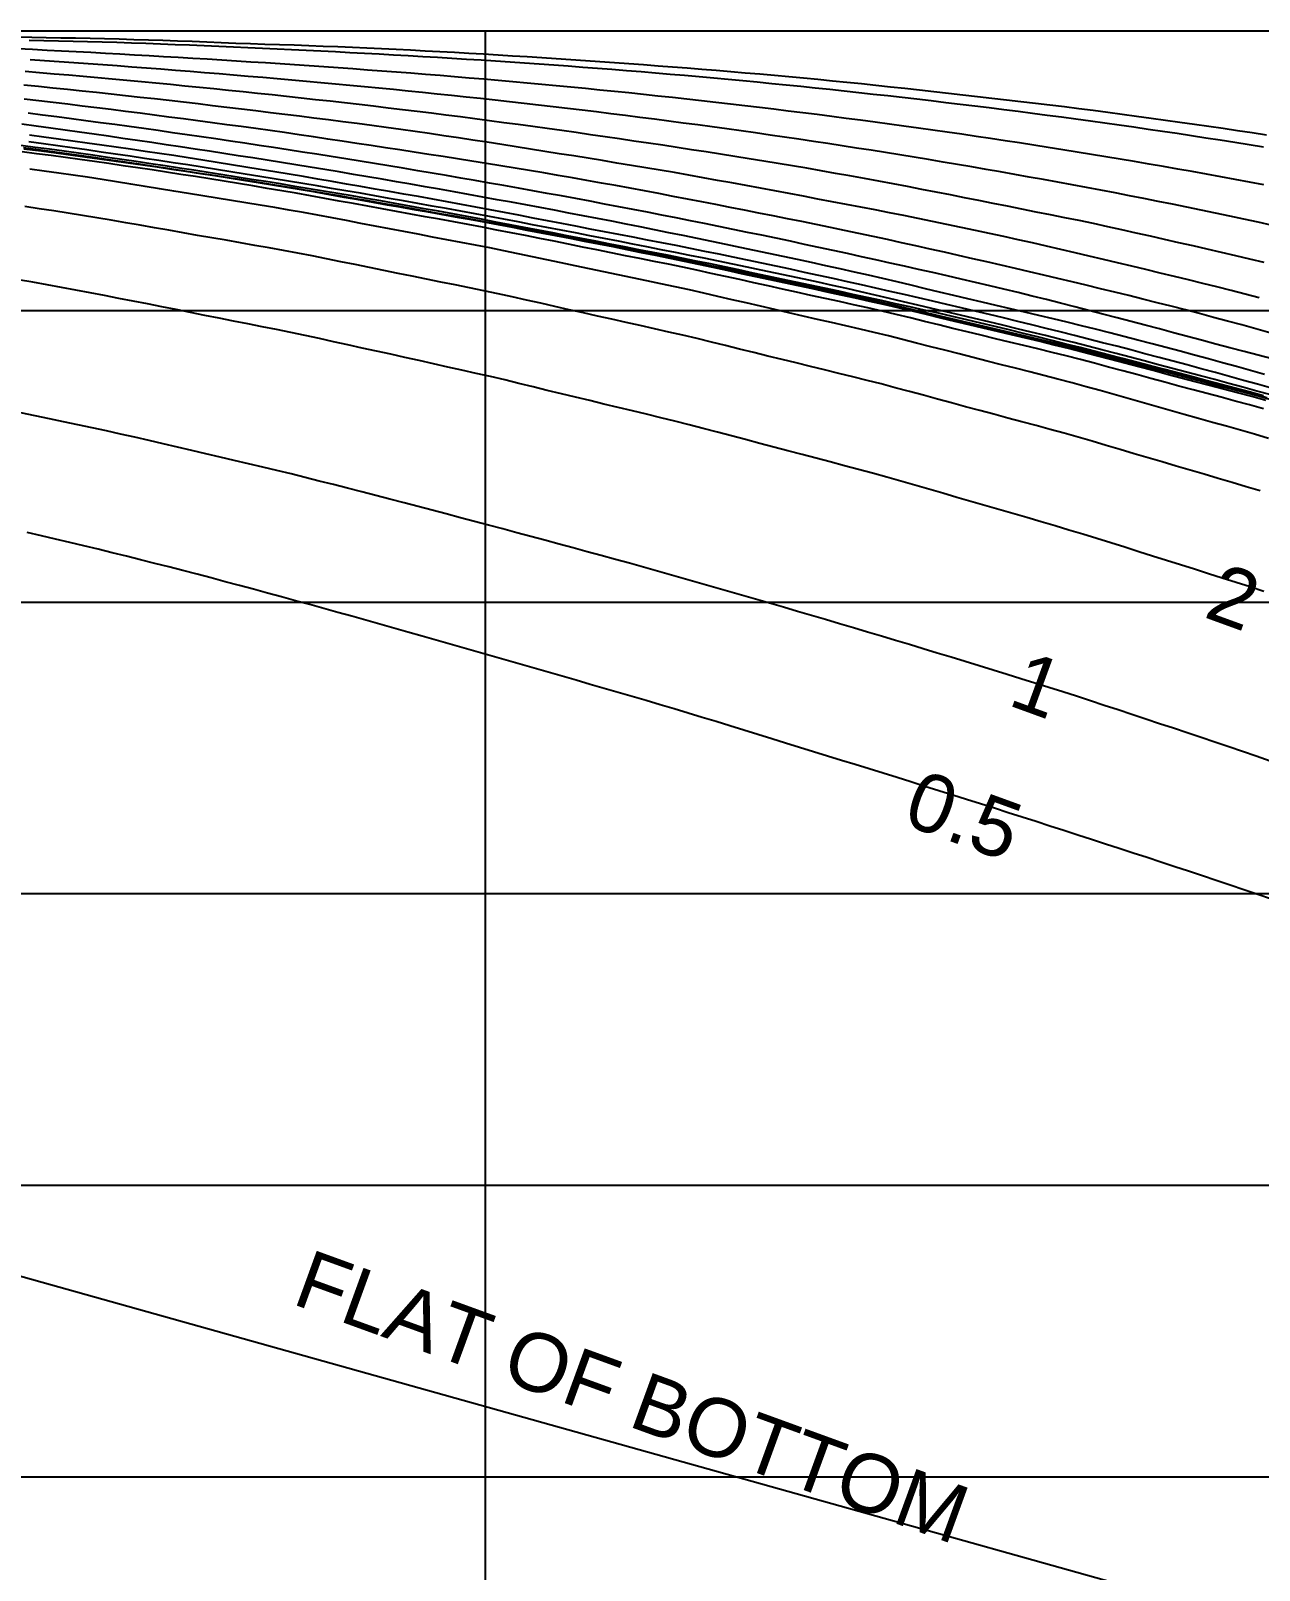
# Model space of a CAD drawing. Header units: millimetres. Extents: x 219888 to 472088, y 91183 to 209983.
# Drawn here: x 425112 to 433537, y 130778 to 141339 of the extents above; entities that cross this region are included whole.
import ezdxf

# ---------------------------------------------------------------- set-up
doc = ezdxf.new("R2010")
doc.units = ezdxf.units.MM
doc.layers.add('Waterlines', color=7, linetype='Continuous')
doc.layers.add('网格线和标注', color=7, linetype='Continuous')
doc.styles.get("Standard").update_dxf_attribs({"font": 'arial.ttf', "height": 600})

msp = doc.modelspace()

# ---------------------------------------------------------------- linework, layer by layer
at = {"layer": 'Waterlines', "color": 135}
for points in [[(433587.424, 140624.406), (433488.494, 140639.096), (433389.504, 140653.606), (433290.524, 140667.956), (433191.524, 140682.166), (433092.494, 140696.256), (432993.444, 140710.226), (432894.384, 140724.096), (432795.314, 140737.866), (432696.364, 140751.506), (432597.224, 140765.076), (432498.134, 140778.516), (432399.184, 140791.786), (432300.164, 140804.836), (432201.154, 140816.756), (432101.524, 140828.246), (432001.974, 140839.896), (431902.444, 140851.546), (431803.174, 140863.136), (431703.734, 140874.706), (431604.354, 140886.196), (431504.974, 140897.636), (431405.604, 140908.976), (431306.174, 140920.236), (431206.824, 140931.376), (431107.384, 140942.406), (431007.974, 140953.276), (430908.544, 140963.976), (430809.044, 140974.466), (430709.604, 140984.716), (430610.144, 140994.746), (430510.554, 141004.536), (430410.994, 141014.076), (430311.414, 141023.366), (430211.844, 141032.406), (430112.224, 141041.196), (430012.664, 141049.756), (429912.974, 141058.096), (429813.284, 141066.256), (429713.434, 141074.256), (429613.704, 141082.106), (429514.004, 141089.836), (429414.284, 141097.436), (429314.694, 141104.896), (429214.934, 141112.246), (429115.164, 141119.456), (429015.374, 141126.546), (428915.584, 141133.486), (428815.774, 141140.296), (428715.954, 141146.966), (428616.094, 141153.496), (428516.294, 141159.876), (428416.484, 141166.106), (428316.634, 141172.196), (428216.774, 141178.126), (428116.954, 141183.916), (428017.034, 141189.546), (427917.184, 141195.036), (427817.334, 141200.356), (427717.434, 141205.516), (427617.574, 141210.506), (427517.714, 141215.306), (427417.654, 141219.936), (427317.724, 141224.356), (427217.844, 141228.546), (427117.964, 141232.496), (427018.104, 141236.216), (426917.994, 141239.756), (426818.174, 141243.136), (426718.134, 141246.426), (426618.354, 141249.696), (426518.474, 141253.056), (426418.404, 141256.696), (426318.584, 141260.796), (426218.654, 141265.046), (426118.574, 141268.996), (426018.624, 141272.466), (425918.464, 141275.526), (425818.414, 141278.256), (425718.394, 141280.776), (425618.404, 141283.156), (425518.354, 141285.436), (425418.374, 141287.626), (425318.384, 141289.756), (425218.344, 141291.816), (425118.354, 141293.836), (425018.364, 141295.806)], [(433569.074, 140281.966), (433470.744, 140300.566), (433372.404, 140318.956), (433274.044, 140337.126), (433175.634, 140355.096), (433077.174, 140372.866), (432978.694, 140390.426), (432880.154, 140407.786), (432781.614, 140424.936), (432683.044, 140441.876), (432584.404, 140458.616), (432485.724, 140475.156), (432387.064, 140491.476), (432288.264, 140507.606), (432189.524, 140523.516), (432090.754, 140539.206), (431991.894, 140554.706), (431893.044, 140569.996), (431794.164, 140585.086), (431695.264, 140599.966), (431596.274, 140614.666), (431497.274, 140629.166), (431398.284, 140643.476), (431299.264, 140657.596), (431200.194, 140671.536), (431101.104, 140685.286), (431002.004, 140698.856), (430902.844, 140712.266), (430803.704, 140725.486), (430704.494, 140738.536), (430605.324, 140751.406), (430506.094, 140764.096), (430406.824, 140776.616), (430307.564, 140788.956), (430208.234, 140801.126), (430108.944, 140813.096), (430009.564, 140824.906), (429910.224, 140836.526), (429810.864, 140847.956), (429711.454, 140859.216), (429612.044, 140870.286), (429512.564, 140881.186), (429413.114, 140891.896), (429313.644, 140902.426), (429214.154, 140912.766), (429114.584, 140922.946), (429015.084, 140932.946), (428915.494, 140942.776), (428815.974, 140952.416), (428716.334, 140961.906), (428616.744, 140971.216), (428517.134, 140980.356), (428417.504, 140989.326), (428317.864, 140998.136), (428218.184, 141006.776), (428118.484, 141015.256), (428018.804, 141023.576), (427919.104, 141031.736), (427819.364, 141039.746), (427719.664, 141047.596), (427619.894, 141055.306), (427520.164, 141062.866), (427420.374, 141070.286), (427320.564, 141077.576), (427220.804, 141084.716), (427121.024, 141091.736), (427021.224, 141098.636), (426921.424, 141105.406), (426821.584, 141112.066), (426721.734, 141118.606), (426622.034, 141125.036), (426522.194, 141131.366), (426422.344, 141137.596), (426322.454, 141143.726), (426222.654, 141149.756), (426122.764, 141155.696), (426022.894, 141161.546), (425923.014, 141167.316), (425823.194, 141172.986), (425723.174, 141178.576), (425623.284, 141184.076), (425523.404, 141189.486), (425423.504, 141194.806), (425323.614, 141200.046), (425223.734, 141205.196), (425123.834, 141210.226), (425023.924, 141215.156)], [(433567.104, 140541.316), (433468.334, 140557.246), (433369.534, 140572.966), (433270.734, 140588.486), (433171.854, 140603.806), (433072.964, 140618.916), (432974.014, 140633.836), (432875.054, 140648.546), (432776.104, 140663.056), (432677.084, 140677.386), (432578.014, 140691.506), (432478.954, 140705.436), (432379.844, 140719.176), (432280.744, 140732.716), (432181.624, 140746.066), (432082.394, 140759.226), (431983.214, 140772.196), (431884.014, 140784.976), (431784.774, 140797.586), (431685.494, 140810.016), (431586.194, 140822.266), (431486.884, 140834.336), (431387.564, 140846.236), (431288.204, 140857.966), (431188.834, 140869.536), (431089.424, 140880.936), (430990.034, 140892.166), (430890.604, 140903.246), (430791.174, 140914.156), (430691.674, 140924.916), (430592.214, 140935.496), (430492.764, 140945.906), (430393.194, 140956.156), (430293.694, 140966.226), (430194.114, 140976.126), (430094.534, 140985.846), (429995.004, 140995.386), (429895.364, 141004.746), (429795.744, 141013.926), (429696.104, 141022.926), (429596.444, 141031.736), (429496.744, 141040.366), (429397.074, 141048.816), (429297.384, 141057.086), (429197.654, 141065.196), (429097.954, 141073.126), (428998.224, 141080.886), (428898.464, 141088.486), (428798.684, 141095.926), (428698.934, 141103.196), (428599.164, 141110.316), (428499.334, 141117.266), (428399.514, 141124.076), (428299.704, 141130.716), (428199.914, 141137.206), (428100.064, 141143.536), (428000.204, 141149.716), (427900.354, 141155.736), (427800.454, 141161.616), (427700.604, 141167.336), (427600.684, 141172.926), (427500.754, 141178.386), (427400.814, 141183.716), (427300.884, 141188.926), (427200.984, 141194.026), (427101.064, 141199.026), (427001.204, 141203.926), (426901.244, 141208.746), (426801.294, 141213.476), (426701.354, 141218.126), (426601.394, 141222.686), (426501.434, 141227.156), (426401.514, 141231.536), (426301.534, 141235.816), (426201.624, 141239.986), (426101.714, 141244.046), (426001.644, 141247.986), (425901.744, 141251.766), (425801.874, 141255.376), (425701.774, 141258.766), (425602.004, 141261.886), (425501.974, 141264.656), (425401.924, 141267.036), (425302.054, 141269.086), (425202.024, 141270.896), (425101.904, 141272.646)], [(433628.304, 140003.406), (433530.664, 140025.256), (433432.974, 140046.756), (433335.154, 140067.936), (433237.284, 140088.786), (433139.334, 140109.316), (433041.344, 140129.546), (432943.304, 140149.486), (432845.164, 140169.156), (432746.984, 140188.566), (432648.764, 140207.726), (432550.504, 140226.646), (432452.204, 140245.356), (432353.874, 140263.866), (432255.484, 140282.186), (432157.084, 140300.326), (432058.654, 140318.296), (431960.134, 140336.096), (431861.674, 140353.696), (431763.134, 140371.126), (431664.564, 140388.386), (431565.954, 140405.456), (431467.344, 140422.326), (431368.694, 140439.016), (431269.954, 140455.526), (431171.274, 140471.826), (431072.504, 140487.936), (430973.704, 140503.856), (430874.884, 140519.566), (430776.054, 140535.076), (430677.134, 140550.396), (430578.244, 140565.516), (430479.324, 140580.436), (430380.304, 140595.176), (430281.304, 140609.716), (430182.294, 140624.066), (430083.244, 140638.226), (429984.144, 140652.216), (429885.054, 140666.006), (429785.914, 140679.626), (429686.744, 140693.066), (429587.584, 140706.326), (429488.394, 140719.416), (429389.184, 140732.326), (429289.894, 140745.076), (429190.604, 140757.656), (429091.354, 140770.046), (428992.004, 140782.276), (428892.664, 140794.336), (428793.314, 140806.216), (428693.954, 140817.936), (428594.554, 140829.476), (428495.124, 140840.856), (428395.704, 140852.056), (428296.274, 140863.086), (428196.754, 140873.966), (428097.304, 140884.656), (427997.784, 140895.196), (427898.254, 140905.566), (427798.714, 140915.776), (427699.164, 140925.826), (427599.574, 140935.736), (427500.014, 140945.476), (427400.384, 140955.076), (427300.794, 140964.536), (427201.164, 140973.836), (427101.494, 140983.006), (427001.844, 140992.036), (426902.184, 141000.936), (426802.504, 141009.696), (426702.804, 141018.336), (426603.124, 141026.846), (426503.384, 141035.236), (426403.694, 141043.496), (426303.954, 141051.636), (426204.184, 141059.666), (426104.454, 141067.576), (426004.694, 141075.376), (425904.934, 141083.056), (425805.154, 141090.626), (425705.394, 141098.076), (425605.614, 141105.416), (425505.874, 141112.646), (425406.064, 141119.766), (425306.224, 141126.766), (425206.444, 141133.626), (425106.574, 141140.346)], [(433571.524, 139750.396), (433474.084, 139773.326), (433376.614, 139796.076), (433279.104, 139818.656), (433181.574, 139841.096), (433084.014, 139863.396), (432986.414, 139885.576), (432888.804, 139907.646), (432791.174, 139929.596), (432693.474, 139951.446), (432595.914, 139973.136), (432498.224, 139994.716), (432400.444, 140016.146), (432302.894, 140037.236), (432205.024, 140057.106), (432106.474, 140076.466), (432008.354, 140096.026), (431909.924, 140115.676), (431811.734, 140135.256), (431713.554, 140154.766), (431615.334, 140174.216), (431517.134, 140193.586), (431418.924, 140212.856), (431320.684, 140232.016), (431222.394, 140251.056), (431124.094, 140269.946), (431025.814, 140288.656), (430927.444, 140307.176), (430829.064, 140325.436), (430730.614, 140343.446), (430632.154, 140361.176), (430533.514, 140378.646), (430434.974, 140395.806), (430336.344, 140412.686), (430237.634, 140429.286), (430138.954, 140445.586), (430040.154, 140461.626), (429941.354, 140477.416), (429842.504, 140492.976), (429743.584, 140508.336), (429644.604, 140523.536), (429545.654, 140538.596), (429446.714, 140553.526), (429347.694, 140568.346), (429248.694, 140583.036), (429149.654, 140597.606), (429050.604, 140612.046), (428951.564, 140626.346), (428852.454, 140640.506), (428753.354, 140654.516), (428654.214, 140668.386), (428555.064, 140682.096), (428455.884, 140695.636), (428356.704, 140709.006), (428257.514, 140722.196), (428158.274, 140735.196), (428059.004, 140748.016), (427959.714, 140760.646), (427860.394, 140773.096), (427761.074, 140785.356), (427661.724, 140797.446), (427562.354, 140809.366), (427462.944, 140821.126), (427363.524, 140832.716), (427264.114, 140844.146), (427164.654, 140855.416), (427065.214, 140866.536), (426965.704, 140877.526), (426866.234, 140888.356), (426766.704, 140899.066), (426667.204, 140909.626), (426567.664, 140920.046), (426468.104, 140930.336), (426368.524, 140940.486), (426268.934, 140950.496), (426169.354, 140960.366), (426069.754, 140970.096), (425970.084, 140979.686), (425870.444, 140989.126), (425770.804, 140998.416), (425671.154, 141007.566), (425571.484, 141016.566), (425471.754, 141025.426), (425372.094, 141034.126), (425272.364, 141042.686), (425172.634, 141051.086), (425072.884, 141059.326)], [(433537.994, 139508.296), (433441.034, 139532.896), (433343.954, 139557.326), (433246.864, 139581.586), (433149.764, 139605.686), (433052.564, 139629.636), (432955.344, 139653.446), (432858.164, 139677.086), (432760.854, 139700.616), (432663.614, 139723.986), (432566.264, 139747.246), (432468.914, 139770.356), (432371.544, 139793.336), (432274.154, 139816.166), (432176.734, 139838.856), (432079.264, 139861.366), (431981.714, 139883.666), (431884.124, 139905.706), (431786.404, 139927.466), (431688.674, 139948.926), (431590.774, 139970.086), (431492.834, 139990.916), (431394.864, 140011.446), (431296.854, 140031.666), (431198.834, 140051.596), (431100.674, 140071.286), (431002.484, 140090.726), (430904.294, 140109.946), (430806.014, 140128.976), (430707.744, 140147.826), (430609.414, 140166.566), (430511.104, 140185.176), (430412.764, 140203.686), (430314.354, 140222.126), (430216.064, 140240.466), (430117.614, 140258.756), (430019.294, 140276.946), (429920.894, 140295.116), (429822.534, 140313.206), (429724.284, 140331.246), (429626.094, 140349.256), (429527.434, 140366.716), (429428.584, 140383.226), (429329.674, 140399.636), (429230.964, 140415.926), (429132.214, 140432.146), (429033.334, 140448.316), (428934.594, 140464.396), (428835.814, 140480.406), (428736.994, 140496.336), (428638.194, 140512.186), (428539.364, 140527.926), (428440.504, 140543.566), (428341.684, 140559.066), (428242.794, 140574.416), (428143.824, 140589.596), (428044.844, 140604.556), (427945.964, 140619.276), (427846.984, 140633.776), (427747.954, 140648.026), (427648.904, 140662.006), (427549.814, 140675.726), (427450.724, 140689.176), (427351.354, 140702.396), (427252.174, 140715.346), (427152.984, 140728.076), (427053.724, 140740.626), (426954.384, 140753.026), (426855.114, 140765.316), (426755.744, 140777.526), (426656.394, 140789.656), (426556.984, 140801.686), (426457.634, 140813.616), (426358.244, 140825.446), (426258.844, 140837.176), (426159.494, 140848.766), (426060.064, 140860.256), (425960.684, 140871.606), (425861.234, 140882.826), (425761.724, 140893.906), (425662.284, 140904.816), (425562.784, 140915.566), (425463.264, 140926.146), (425363.784, 140936.526), (425264.234, 140946.736), (425164.634, 140956.756), (425065.074, 140966.596)], [(433610.334, 139268.086), (433513.894, 139294.806), (433417.504, 139321.236), (433321.024, 139347.386), (433224.374, 139373.276), (433127.744, 139398.836), (433030.984, 139424.096), (432934.124, 139449.056), (432837.244, 139473.706), (432740.304, 139498.056), (432643.264, 139522.136), (432546.164, 139545.976), (432448.864, 139569.626), (432351.684, 139593.056), (432254.424, 139616.356), (432157.104, 139639.546), (432059.814, 139662.606), (431962.474, 139685.546), (431865.094, 139708.356), (431767.804, 139731.006), (431670.344, 139753.526), (431572.884, 139775.896), (431475.334, 139798.126), (431377.804, 139820.166), (431280.174, 139842.046), (431182.524, 139863.736), (431084.894, 139885.216), (430987.224, 139906.496), (430889.434, 139927.576), (430791.594, 139948.436), (430693.754, 139969.086), (430595.884, 139989.526), (430497.964, 140009.776), (430400.024, 140029.856), (430302.024, 140049.746), (430203.944, 140069.486), (430105.904, 140089.046), (430007.824, 140108.466), (429909.704, 140127.736), (429811.584, 140146.856), (429713.384, 140165.866), (429615.094, 140184.756), (429516.884, 140203.516), (429418.624, 140222.146), (429320.324, 140240.616), (429222.014, 140258.906), (429123.664, 140276.986), (429025.314, 140294.846), (428926.824, 140312.496), (428828.334, 140329.886), (428729.914, 140347.016), (428631.294, 140363.926), (428532.644, 140380.596), (428434.004, 140397.026), (428335.274, 140413.226), (428236.554, 140429.196), (428137.814, 140444.966), (428039.044, 140460.566), (427940.224, 140476.016), (427841.384, 140491.356), (427742.564, 140506.566), (427643.674, 140521.706), (427544.904, 140536.746), (427446.084, 140551.706), (427347.144, 140566.636), (427248.284, 140581.516), (427149.424, 140596.356), (427050.734, 140611.206), (426952.314, 140626.266), (426852.944, 140640.976), (426753.824, 140654.776), (426654.594, 140668.376), (426555.494, 140681.836), (426456.324, 140695.206), (426357.204, 140708.486), (426258.124, 140721.656), (426158.964, 140734.766), (426059.774, 140747.776), (425960.624, 140760.686), (425861.434, 140773.486), (425762.204, 140786.176), (425663.034, 140798.706), (425563.824, 140811.066), (425464.544, 140823.246), (425365.274, 140835.196), (425266.064, 140846.906), (425166.624, 140858.406), (425067.284, 140869.626)], [(433574.744, 138982.116), (433478.434, 139009.086), (433382.064, 139035.856), (433285.654, 139062.406), (433189.144, 139088.756), (433092.584, 139114.886), (432995.994, 139140.796), (432899.344, 139166.476), (432802.634, 139191.926), (432705.864, 139217.126), (432609.054, 139242.076), (432512.014, 139266.796), (432415.014, 139291.226), (432318.004, 139315.346), (432220.864, 139339.166), (432123.724, 139362.686), (432026.534, 139385.936), (431929.084, 139409.016), (431831.764, 139431.896), (431734.294, 139454.696), (431636.984, 139477.406), (431539.564, 139500.206), (431442.484, 139523.146), (431345.244, 139546.486), (431247.934, 139570.116), (431150.754, 139593.696), (431053.294, 139617.006), (430955.894, 139639.846), (430858.374, 139662.226), (430760.814, 139684.246), (430663.214, 139705.976), (430565.374, 139727.526), (430467.674, 139748.846), (430369.894, 139770.016), (430272.094, 139791.026), (430174.264, 139811.906), (430076.454, 139832.626), (429978.554, 139853.236), (429880.644, 139873.706), (429782.684, 139894.046), (429684.714, 139914.246), (429586.784, 139934.296), (429488.744, 139954.196), (429390.744, 139973.936), (429292.624, 139993.526), (429194.564, 140012.946), (429096.294, 140032.226), (428998.134, 140051.316), (428899.924, 140070.256), (428801.694, 140089.026), (428703.414, 140107.656), (428605.094, 140126.126), (428506.784, 140144.446), (428408.414, 140162.636), (428310.034, 140180.686), (428211.614, 140198.616), (428113.184, 140216.436), (428014.754, 140234.136), (427916.284, 140251.706), (427817.804, 140269.156), (427719.294, 140286.466), (427620.724, 140303.656), (427522.164, 140320.696), (427423.614, 140337.586), (427324.994, 140354.336), (427226.484, 140370.906), (427127.664, 140387.376), (427028.984, 140403.646), (426930.404, 140419.736), (426831.614, 140435.676), (426732.894, 140451.436), (426634.084, 140467.046), (426535.254, 140482.506), (426436.294, 140497.826), (426337.414, 140512.996), (426238.534, 140528.036), (426139.624, 140542.946), (426040.704, 140557.736), (425941.734, 140572.416), (425842.844, 140586.976), (425743.844, 140601.456), (425644.904, 140615.826), (425545.974, 140630.106), (425446.954, 140644.286), (425347.954, 140658.326), (425248.884, 140672.186), (425149.834, 140685.806), (425050.634, 140699.186)], [(433626.644, 139088.936), (433530.314, 139114.756), (433433.374, 139139.896), (433336.404, 139164.896), (433239.524, 139190.426), (433142.714, 139216.256), (433046.034, 139242.156), (432949.384, 139268.056), (432852.744, 139293.906), (432755.974, 139319.696), (432659.204, 139345.366), (432562.484, 139370.856), (432465.674, 139396.176), (432368.814, 139421.296), (432271.894, 139446.156), (432174.894, 139470.746), (432077.834, 139495.046), (431980.664, 139519.076), (431883.444, 139542.826), (431786.174, 139566.326), (431688.884, 139589.556), (431591.454, 139612.566), (431494.014, 139635.336), (431396.544, 139657.896), (431299.024, 139680.236), (431201.414, 139702.406), (431103.804, 139724.386), (431006.124, 139746.206), (430908.444, 139767.866), (430810.724, 139789.396), (430712.974, 139810.786), (430615.184, 139832.036), (430517.404, 139853.126), (430419.524, 139874.096), (430321.684, 139894.906), (430223.854, 139915.546), (430125.924, 139936.046), (430027.914, 139956.406), (429929.954, 139976.596), (429831.874, 139996.636), (429733.804, 140016.516), (429635.724, 140036.216), (429537.624, 140055.746), (429439.414, 140075.116), (429341.224, 140094.316), (429242.964, 140113.346), (429144.724, 140132.196), (429046.394, 140150.896), (428947.904, 140169.456), (428849.714, 140187.786), (428751.304, 140205.986), (428652.884, 140224.026), (428554.424, 140241.906), (428455.944, 140259.626), (428357.444, 140277.186), (428258.874, 140294.596), (428160.334, 140311.846), (428061.704, 140328.956), (427963.084, 140345.906), (427864.464, 140362.696), (427765.774, 140379.346), (427666.974, 140395.876), (427568.404, 140412.206), (427469.524, 140428.436), (427370.754, 140444.506), (427271.934, 140460.426), (427173.164, 140476.206), (427074.304, 140491.846), (426975.474, 140507.346), (426876.594, 140522.696), (426777.654, 140537.906), (426678.764, 140552.976), (426579.824, 140567.896), (426480.864, 140582.686), (426381.864, 140597.316), (426282.844, 140611.806), (426183.834, 140626.146), (426084.784, 140640.336), (425985.694, 140654.376), (425886.604, 140668.256), (425787.534, 140681.976), (425688.394, 140695.546), (425589.274, 140708.936), (425490.094, 140722.166), (425390.914, 140735.216), (425291.664, 140748.096), (425192.424, 140760.786), (425093.184, 140773.286)], [(433622.054, 138886.336), (433525.954, 138913.956), (433429.594, 138941.166), (433333.264, 138967.996), (433236.914, 138994.526), (433140.344, 139020.866), (433043.754, 139046.966), (432947.214, 139072.836), (432850.554, 139098.556), (432753.844, 139124.076), (432657.134, 139149.426), (432560.344, 139174.606), (432463.464, 139199.626), (432366.614, 139224.446), (432269.674, 139249.096), (432172.744, 139273.536), (432075.694, 139297.786), (431978.664, 139321.826), (431881.544, 139345.666), (431784.344, 139369.306), (431687.164, 139392.736), (431589.884, 139415.976), (431492.614, 139439.006), (431395.224, 139461.866), (431297.834, 139484.536), (431200.404, 139507.026), (431102.914, 139529.366), (431005.414, 139551.546), (430907.864, 139573.576), (430810.264, 139595.486), (430712.684, 139617.246), (430615.034, 139638.866), (430517.344, 139660.336), (430419.714, 139681.636), (430321.914, 139702.796), (430224.134, 139723.776), (430126.304, 139744.586), (430028.424, 139765.216), (429930.534, 139785.646), (429832.634, 139805.886), (429734.634, 139825.926), (429636.624, 139845.746), (429538.554, 139865.356), (429440.444, 139884.746), (429342.354, 139903.946), (429244.194, 139922.996), (429145.934, 139941.926), (429047.754, 139960.736), (428949.624, 139979.446), (428851.314, 139998.146), (428753.274, 140016.786), (428654.884, 140035.566), (428557.044, 140054.466), (428458.754, 140073.796), (428360.654, 140093.046), (428262.494, 140111.836), (428163.854, 140130.226), (428065.624, 140148.246), (427967.024, 140166.126), (427868.574, 140183.826), (427770.184, 140201.396), (427671.614, 140218.886), (427573.174, 140236.256), (427474.664, 140253.556), (427376.144, 140270.766), (427277.564, 140287.896), (427179.054, 140304.926), (427080.534, 140321.856), (426981.924, 140338.696), (426883.344, 140355.426), (426784.784, 140372.006), (426686.154, 140388.446), (426587.444, 140404.716), (426488.734, 140420.786), (426389.944, 140436.646), (426291.224, 140452.256), (426192.404, 140467.626), (426093.514, 140482.746), (425994.654, 140497.616), (425895.794, 140512.236), (425796.744, 140526.646), (425697.714, 140540.836), (425598.724, 140554.816), (425499.664, 140568.626), (425400.564, 140582.286), (425301.494, 140595.796), (425202.404, 140609.176), (425103.284, 140622.456)], [(433566.084, 138834.686), (433469.344, 138861.186), (433372.874, 138887.256), (433276.244, 138913.136), (433179.464, 138938.876), (433082.784, 138964.456), (432986.094, 138989.906), (432889.364, 139015.266), (432792.614, 139040.516), (432695.794, 139065.686), (432598.974, 139090.766), (432502.164, 139115.746), (432405.234, 139140.636), (432308.404, 139165.406), (432211.574, 139190.036), (432114.524, 139214.556), (432017.584, 139238.856), (431920.584, 139262.936), (431823.494, 139286.766), (431726.344, 139310.306), (431628.944, 139333.586), (431531.744, 139356.506), (431434.244, 139379.166), (431336.744, 139401.546), (431239.144, 139423.666), (431141.594, 139445.526), (431043.914, 139467.206), (430946.264, 139488.686), (430848.564, 139510.026), (430750.854, 139531.236), (430653.074, 139552.356), (430555.294, 139573.376), (430457.534, 139594.326), (430359.704, 139615.216), (430261.864, 139636.056), (430164.074, 139656.826), (430066.184, 139677.556), (429968.394, 139698.216), (429870.604, 139718.826), (429772.864, 139739.366), (429675.214, 139759.816), (429577.784, 139780.036), (429479.034, 139799.226), (429380.734, 139818.456), (429282.494, 139837.656), (429184.304, 139856.816), (429086.104, 139875.956), (428987.914, 139895.056), (428889.754, 139914.116), (428791.574, 139933.126), (428693.384, 139952.096), (428595.244, 139971.006), (428496.974, 139989.876), (428398.814, 140008.646), (428300.534, 140027.346), (428202.254, 140045.946), (428103.984, 140064.416), (428005.624, 140082.756), (427907.324, 140100.926), (427809.014, 140118.926), (427710.614, 140136.756), (427612.194, 140154.396), (427513.744, 140171.816), (427415.324, 140189.026), (427316.634, 140206.046), (427218.054, 140222.846), (427119.444, 140239.446), (427020.774, 140255.866), (426922.254, 140272.096), (426823.524, 140288.226), (426724.724, 140304.236), (426625.954, 140320.106), (426527.154, 140335.846), (426428.504, 140351.416), (426329.664, 140366.886), (426230.814, 140382.206), (426131.984, 140397.376), (426033.104, 140412.386), (425934.194, 140427.246), (425835.304, 140441.946), (425736.304, 140456.486), (425637.354, 140470.836), (425538.404, 140485.006), (425439.404, 140498.976), (425340.294, 140512.766), (425241.254, 140526.356), (425142.104, 140539.746), (425042.994, 140552.946)], [(433566.374, 138746.136), (433469.964, 138772.706), (433373.464, 138798.886), (433276.824, 138824.846), (433180.334, 138850.616), (433083.644, 138876.386), (432987.014, 138902.156), (432890.454, 138927.996), (432793.724, 138954.066), (432697.324, 138980.216), (432600.934, 139006.416), (432504.294, 139032.616), (432407.844, 139058.536), (432311.074, 139084.076), (432214.354, 139108.866), (432117.104, 139132.986), (432020.094, 139156.506), (431922.644, 139179.876), (431825.404, 139203.206), (431728.144, 139226.686), (431631.004, 139250.286), (431533.704, 139274.026), (431436.504, 139297.786), (431339.424, 139321.526), (431242.294, 139345.266), (431145.194, 139368.926), (431048.034, 139392.496), (430950.834, 139415.806), (430853.784, 139438.376), (430755.884, 139459.896), (430658.124, 139481.066), (430560.194, 139502.516), (430462.564, 139524.026), (430364.844, 139545.606), (430267.084, 139567.236), (430169.554, 139588.826), (430071.814, 139610.456), (429974.194, 139632.036), (429876.624, 139653.576), (429778.914, 139675.096), (429681.304, 139696.476), (429583.704, 139717.616), (429486.044, 139737.846), (429387.734, 139757.066), (429289.504, 139776.656), (429191.374, 139796.366), (429093.244, 139816.126), (428995.154, 139835.886), (428897.124, 139855.606), (428799.054, 139875.306), (428700.984, 139894.946), (428602.914, 139914.516), (428504.834, 139933.996), (428406.704, 139953.356), (428308.654, 139972.536), (428210.444, 139991.506), (428112.234, 140010.146), (428013.924, 140028.436), (427915.594, 140046.346), (427817.374, 140063.956), (427718.774, 140081.546), (427620.324, 140099.256), (427521.864, 140117.276), (427423.624, 140135.376), (427325.144, 140153.516), (427226.894, 140171.506), (427128.354, 140189.356), (427030.004, 140206.926), (426931.334, 140224.296), (426832.754, 140241.356), (426734.184, 140258.136), (426635.534, 140274.676), (426536.934, 140290.976), (426438.154, 140307.086), (426339.414, 140322.976), (426240.654, 140338.666), (426141.824, 140354.146), (426042.964, 140369.426), (425944.194, 140384.476), (425845.274, 140399.326), (425746.364, 140413.936), (425647.364, 140428.316), (425548.394, 140442.416), (425449.304, 140456.256), (425350.214, 140469.776), (425251.094, 140483.016), (425151.954, 140495.996), (425052.824, 140508.726)], [(433582.624, 138803.616), (433486.214, 138829.916), (433389.584, 138855.666), (433292.874, 138881.016), (433196.074, 138906.146), (433099.284, 138931.246), (433002.434, 138956.536), (432905.744, 138982.086), (432809.304, 139007.796), (432712.614, 139033.636), (432615.964, 139059.416), (432519.284, 139085.016), (432422.514, 139110.316), (432325.634, 139135.216), (432228.664, 139159.576), (432131.544, 139183.396), (432034.374, 139206.766), (431937.084, 139229.826), (431839.544, 139252.746), (431742.254, 139275.536), (431644.964, 139298.436), (431547.834, 139321.596), (431450.404, 139345.136), (431353.204, 139368.716), (431256.124, 139392.156), (431158.704, 139415.376), (431061.384, 139438.186), (430963.724, 139460.636), (430866.194, 139482.656), (430768.654, 139504.336), (430670.874, 139525.836), (430573.144, 139547.136), (430475.454, 139568.276), (430377.694, 139589.316), (430279.934, 139610.276), (430182.094, 139631.176), (430084.334, 139652.016), (429986.494, 139672.836), (429888.824, 139693.646), (429791.174, 139714.586), (429693.564, 139735.736), (429595.714, 139756.626), (429497.674, 139776.996), (429399.654, 139797.046), (429301.504, 139816.906), (429203.424, 139836.566), (429105.354, 139856.066), (429007.124, 139875.456), (428908.964, 139894.686), (428810.844, 139913.776), (428712.594, 139932.756), (428614.374, 139951.586), (428516.134, 139970.296), (428417.854, 139988.866), (428319.594, 140007.296), (428221.244, 140025.606), (428122.924, 140043.756), (428024.594, 140061.786), (427926.184, 140079.726), (427827.764, 140097.556), (427729.324, 140115.306), (427630.884, 140132.986), (427532.424, 140150.586), (427434.004, 140168.106), (427335.444, 140185.596), (427236.944, 140203.006), (427138.464, 140220.376), (427040.264, 140237.656), (426942.144, 140254.916), (426843.474, 140271.636), (426744.314, 140287.246), (426645.504, 140302.676), (426546.614, 140318.026), (426447.704, 140333.306), (426348.874, 140348.506), (426250.024, 140363.626), (426151.134, 140378.696), (426052.334, 140393.666), (425953.364, 140408.576), (425854.514, 140423.386), (425755.564, 140438.116), (425656.624, 140452.716), (425557.654, 140467.196), (425458.654, 140481.516), (425359.704, 140495.656), (425260.674, 140509.576), (425161.604, 140523.276), (425062.544, 140536.696)], [(433589.914, 138820.946), (433493.284, 138847.636), (433396.804, 138873.946), (433300.314, 138899.966), (433203.574, 138925.806), (433106.884, 138951.426), (433010.214, 138976.816), (432913.414, 139002.046), (432816.584, 139027.086), (432719.724, 139051.936), (432622.794, 139076.606), (432525.824, 139101.066), (432428.794, 139125.326), (432331.754, 139149.356), (432234.594, 139173.146), (432137.444, 139196.656), (432040.244, 139219.936), (431942.864, 139243.026), (431845.564, 139265.906), (431748.284, 139288.606), (431650.794, 139311.216), (431553.554, 139333.696), (431456.144, 139356.226), (431358.854, 139378.856), (431261.474, 139401.836), (431164.274, 139425.076), (431066.924, 139448.216), (430969.404, 139470.906), (430871.734, 139493.086), (430774.244, 139514.826), (430676.384, 139536.376), (430578.654, 139557.666), (430480.964, 139578.786), (430383.094, 139599.796), (430285.364, 139620.636), (430187.444, 139641.376), (430089.564, 139661.996), (429991.714, 139682.476), (429893.794, 139702.846), (429795.894, 139723.086), (429697.944, 139743.206), (429599.954, 139763.186), (429501.914, 139783.016), (429403.864, 139802.696), (429305.734, 139822.236), (429207.684, 139841.596), (429109.524, 139860.826), (429011.404, 139879.906), (428913.244, 139898.836), (428815.024, 139917.646), (428716.804, 139936.316), (428618.434, 139954.896), (428520.164, 139973.356), (428421.874, 139991.706), (428323.514, 140009.986), (428225.184, 140028.186), (428126.874, 140046.306), (428028.494, 140064.366), (427930.094, 140082.316), (427831.694, 140100.166), (427733.254, 140117.876), (427634.944, 140135.426), (427536.414, 140152.856), (427437.874, 140170.116), (427339.304, 140187.206), (427240.744, 140204.116), (427142.114, 140220.846), (427043.484, 140237.386), (426944.914, 140253.726), (426846.174, 140269.896), (426747.414, 140285.876), (426648.694, 140301.686), (426549.904, 140317.346), (426451.124, 140332.836), (426352.294, 140348.186), (426253.454, 140363.386), (426154.584, 140378.436), (426055.764, 140393.316), (425956.754, 140408.066), (425857.844, 140422.606), (425758.994, 140436.926), (425659.924, 140451.036), (425561.094, 140464.816), (425462.034, 140478.226), (425362.774, 140491.136), (425263.634, 140503.456), (425164.314, 140515.366), (425064.984, 140527.166)], [(433610.304, 138810.286), (433513.914, 138836.666), (433417.414, 138861.986), (433320.444, 138886.416), (433223.334, 138911.256), (433126.594, 138936.716), (433029.854, 138962.436), (432933.194, 138988.166), (432836.554, 139013.816), (432739.744, 139039.366), (432643.044, 139064.696), (432546.184, 139089.816), (432449.294, 139114.686), (432352.384, 139139.246), (432255.324, 139163.496), (432158.224, 139187.416), (432061.034, 139211.036), (431963.864, 139234.396), (431866.584, 139257.546), (431769.264, 139280.516), (431671.824, 139303.336), (431574.484, 139325.996), (431477.104, 139348.546), (431379.714, 139371.006), (431282.314, 139393.456), (431184.944, 139415.946), (431087.884, 139438.746), (430990.614, 139461.936), (430892.784, 139484.356), (430795.164, 139506.086), (430697.304, 139527.576), (430599.694, 139548.836), (430501.794, 139570.006), (430404.004, 139591.026), (430306.254, 139611.936), (430208.364, 139632.766), (430110.544, 139653.486), (430012.674, 139674.116), (429914.804, 139694.636), (429816.964, 139715.046), (429718.924, 139735.386), (429621.044, 139755.566), (429523.094, 139775.626), (429425.074, 139795.546), (429327.094, 139815.306), (429228.954, 139834.946), (429130.904, 139854.396), (429032.834, 139873.696), (428934.684, 139892.846), (428836.434, 139911.836), (428738.274, 139930.636), (428640.054, 139949.266), (428541.664, 139967.746), (428443.414, 139986.006), (428345.144, 140004.076), (428246.804, 140021.956), (428148.264, 140039.666), (428049.904, 140057.166), (427951.504, 140074.516), (427852.874, 140091.796), (427754.434, 140108.986), (427656.074, 140126.186), (427557.474, 140143.506), (427459.104, 140160.976), (427360.544, 140178.686), (427262.154, 140196.416), (427163.604, 140214.026), (427065.214, 140231.336), (426966.474, 140248.336), (426867.904, 140264.936), (426769.254, 140281.186), (426670.454, 140297.176), (426571.724, 140312.896), (426472.854, 140328.406), (426373.954, 140343.716), (426275.184, 140358.806), (426176.234, 140373.736), (426077.344, 140388.476), (425978.354, 140403.056), (425879.404, 140417.436), (425780.484, 140431.636), (425681.374, 140445.676), (425582.374, 140459.506), (425483.254, 140473.146), (425384.214, 140486.566), (425285.064, 140499.796), (425185.934, 140512.806), (425086.724, 140525.626)], [(433618.514, 138841.556), (433522.044, 138867.916), (433425.514, 138894.106), (433329.024, 138920.106), (433232.384, 138946.006), (433135.754, 138971.786), (433039.114, 138997.446), (432942.434, 139023.026), (432845.714, 139048.526), (432748.984, 139073.956), (432652.404, 139099.286), (432555.764, 139124.556), (432458.934, 139149.836), (432362.344, 139175.066), (432265.944, 139200.486), (432168.544, 139224.566), (432071.194, 139248.336), (431973.964, 139271.946), (431876.814, 139295.446), (431779.534, 139318.896), (431682.264, 139342.266), (431585.004, 139365.546), (431487.774, 139388.736), (431390.464, 139411.856), (431293.134, 139434.886), (431195.784, 139457.816), (431098.414, 139480.626), (431001.044, 139503.296), (430903.574, 139525.816), (430806.104, 139548.146), (430708.584, 139570.276), (430611.004, 139592.186), (430513.344, 139613.866), (430415.764, 139635.286), (430318.124, 139656.456), (430220.274, 139677.406), (430122.464, 139698.086), (430024.634, 139718.516), (429926.724, 139738.736), (429828.764, 139758.756), (429730.704, 139778.606), (429632.644, 139798.316), (429534.514, 139817.926), (429436.414, 139837.446), (429338.324, 139856.866), (429240.194, 139876.216), (429142.134, 139895.456), (429043.984, 139914.636), (428945.814, 139933.716), (428847.664, 139952.706), (428749.434, 139971.616), (428651.244, 139990.406), (428553.004, 140009.116), (428454.754, 140027.726), (428356.474, 140046.226), (428258.224, 140064.606), (428159.754, 140082.906), (428061.414, 140101.066), (427963.064, 140119.096), (427864.694, 140136.986), (427766.244, 140154.766), (427667.844, 140172.396), (427569.374, 140189.886), (427470.894, 140207.236), (427372.384, 140224.446), (427273.824, 140241.506), (427175.244, 140258.426), (427076.684, 140275.176), (426978.114, 140291.766), (426879.434, 140308.216), (426780.774, 140324.506), (426682.074, 140340.636), (426583.324, 140356.616), (426484.614, 140372.426), (426385.854, 140388.076), (426287.154, 140403.546), (426188.214, 140418.896), (426089.484, 140434.046), (425990.624, 140449.046), (425891.764, 140463.876), (425792.784, 140478.546), (425693.844, 140493.046), (425594.894, 140507.376), (425495.864, 140521.536), (425396.834, 140535.526), (425297.784, 140549.336), (425198.744, 140562.966), (425099.624, 140576.426)], [(433601.084, 138543.196), (433504.974, 138571.176), (433408.834, 138598.666), (433312.664, 138625.886), (433216.314, 138653.006), (433119.964, 138680.036), (433023.794, 138707.006), (432927.504, 138734.066), (432831.144, 138761.266), (432734.934, 138788.586), (432638.864, 138815.956), (432542.614, 138843.386), (432446.544, 138870.636), (432350.234, 138897.636), (432253.814, 138924.066), (432157.104, 138949.686), (432060.174, 138974.596), (431963.174, 138999.146), (431866.094, 139023.656), (431769.224, 139048.226), (431672.284, 139072.926), (431575.234, 139097.706), (431478.414, 139122.476), (431381.544, 139147.286), (431284.664, 139172.086), (431187.704, 139196.906), (431091.024, 139221.626), (430994.194, 139246.286), (430897.574, 139270.466), (430799.554, 139292.706), (430701.974, 139314.916), (430604.444, 139337.226), (430506.844, 139359.606), (430409.324, 139382.006), (430311.854, 139404.436), (430214.424, 139426.896), (430116.954, 139449.386), (430019.584, 139471.906), (429922.194, 139494.486), (429824.964, 139517.146), (429727.794, 139539.926), (429630.194, 139562.176), (429532.284, 139583.326), (429434.334, 139604.006), (429336.364, 139624.516), (429238.494, 139644.926), (429140.524, 139665.306), (429042.554, 139685.706), (428944.664, 139706.106), (428846.794, 139726.566), (428749.114, 139747.106), (428651.284, 139767.826), (428553.414, 139788.586), (428455.694, 139809.166), (428357.534, 139829.496), (428259.594, 139849.246), (428161.324, 139868.526), (428063.154, 139887.376), (427964.854, 139906.006), (427866.544, 139924.506), (427768.214, 139942.946), (427669.934, 139961.406), (427571.754, 139979.976), (427473.434, 139998.796), (427375.334, 140017.786), (427277.174, 140036.786), (427178.874, 140055.566), (427080.454, 140073.936), (426982.124, 140091.756), (426883.604, 140109.056), (426784.894, 140125.906), (426686.274, 140142.406), (426587.564, 140158.676), (426488.794, 140174.766), (426390.054, 140190.736), (426291.484, 140206.576), (426192.604, 140222.426), (426093.914, 140238.226), (425995.174, 140254.086), (425896.494, 140270.076), (425798.014, 140286.366), (425699.394, 140302.916), (425600.674, 140318.886), (425501.714, 140333.986), (425402.654, 140348.456), (425303.464, 140362.596), (425204.434, 140376.496), (425105.374, 140390.256)], [(433543.114, 138182.626), (433447.124, 138211.156), (433351.234, 138239.576), (433255.364, 138267.956), (433159.434, 138296.336), (433063.534, 138324.686), (432967.614, 138353.046), (432871.734, 138381.386), (432775.814, 138409.736), (432679.894, 138438.076), (432583.884, 138466.456), (432488.074, 138494.786), (432392.054, 138523.206), (432296.794, 138551.496), (432200.164, 138578.266), (432103.454, 138604.286), (432006.814, 138630.286), (431910.134, 138656.286), (431813.644, 138682.256), (431717.064, 138708.246), (431620.504, 138734.236), (431523.904, 138760.256), (431427.364, 138786.276), (431330.824, 138812.326), (431234.184, 138838.436), (431137.824, 138864.546), (431041.654, 138890.776), (430945.094, 138916.556), (430847.784, 138940.806), (430750.564, 138964.786), (430653.514, 138988.646), (430556.304, 139012.496), (430459.164, 139036.316), (430361.964, 139060.156), (430264.884, 139083.966), (430167.764, 139107.816), (430070.644, 139131.696), (429973.794, 139155.576), (429876.824, 139179.616), (429779.674, 139203.726), (429682.614, 139227.426), (429585.264, 139250.396), (429487.594, 139272.796), (429389.974, 139294.856), (429292.434, 139316.716), (429194.754, 139338.516), (429097.254, 139360.236), (428999.594, 139381.986), (428902.044, 139403.756), (428804.374, 139425.646), (428706.924, 139447.606), (428609.274, 139469.646), (428511.824, 139491.576), (428414.254, 139513.276), (428316.584, 139534.626), (428218.694, 139555.506), (428120.694, 139575.926), (428022.674, 139595.986), (427924.644, 139615.826), (427826.564, 139635.546), (427728.724, 139655.196), (427630.704, 139674.946), (427532.524, 139694.876), (427434.554, 139714.956), (427336.584, 139735.076), (427238.584, 139755.096), (427140.574, 139774.866), (427042.384, 139794.286), (426944.314, 139813.216), (426845.914, 139831.676), (426747.534, 139849.646), (426649.044, 139867.286), (426550.714, 139884.626), (426452.204, 139901.826), (426353.664, 139918.916), (426255.044, 139935.986), (426156.554, 139953.076), (426057.974, 139970.346), (425959.684, 139987.816), (425861.174, 140005.446), (425762.724, 140022.936), (425664.284, 140040.046), (425565.474, 140056.686), (425466.824, 140072.756), (425368.034, 140088.366), (425269.004, 140103.666), (425170.174, 140118.706), (425071.254, 140133.576)], [(433569.864, 137493.476), (433475.104, 137524.306), (433379.834, 137554.726), (433284.374, 137584.676), (433188.484, 137614.586), (433092.904, 137644.636), (432997.404, 137674.886), (432902.004, 137705.176), (432806.454, 137735.496), (432711.004, 137765.706), (432615.474, 137795.826), (432519.874, 137825.796), (432424.234, 137855.536), (432328.534, 137885.006), (432232.754, 137914.146), (432136.864, 137942.916), (432040.904, 137971.346), (431944.724, 137999.526), (431848.564, 138027.446), (431752.434, 138055.176), (431656.074, 138082.886), (431559.964, 138110.536), (431463.934, 138138.336), (431367.594, 138166.386), (431271.464, 138194.356), (431175.194, 138222.146), (431078.994, 138249.556), (430982.374, 138276.636), (430885.894, 138303.216), (430789.114, 138329.476), (430692.484, 138355.436), (430595.654, 138381.246), (430498.824, 138406.916), (430402.004, 138432.486), (430305.214, 138457.976), (430208.304, 138483.476), (430111.614, 138508.946), (430014.904, 138534.536), (429918.134, 138560.336), (429821.394, 138586.086), (429724.334, 138611.426), (429627.314, 138636.106), (429529.974, 138660.356), (429432.684, 138684.296), (429335.364, 138708.056), (429238.074, 138731.686), (429140.714, 138755.256), (429043.334, 138778.766), (428945.974, 138802.236), (428848.644, 138825.676), (428751.384, 138849.086), (428654.014, 138872.546), (428556.814, 138896.036), (428459.604, 138919.726), (428362.494, 138943.526), (428264.794, 138966.466), (428166.944, 138988.746), (428069.174, 139010.776), (427971.414, 139032.686), (427873.664, 139054.516), (427775.934, 139076.276), (427678.184, 139097.996), (427580.374, 139119.696), (427482.634, 139141.326), (427384.834, 139162.936), (427287.014, 139184.496), (427189.144, 139206.026), (427091.244, 139227.496), (426993.664, 139248.786), (426896.004, 139269.906), (426798.154, 139289.926), (426699.534, 139309.076), (426601.144, 139328.526), (426502.814, 139348.056), (426404.554, 139367.606), (426306.304, 139387.146), (426208.094, 139406.666), (426109.844, 139426.166), (426011.624, 139445.636), (425913.374, 139465.066), (425815.074, 139484.426), (425716.854, 139503.706), (425618.494, 139522.886), (425520.164, 139541.916), (425421.934, 139560.656), (425323.714, 139578.996), (425225.104, 139596.846), (425126.554, 139614.096), (425027.814, 139631.016)], [(399835.384, 139430.676), (399933.774, 139426.006), (400032.374, 139421.266), (400134.714, 139416.296), (400235.404, 139411.336), (400334.594, 139406.396), (400433.334, 139401.426), (400530.944, 139396.446), (400630.444, 139391.306), (400736.034, 139385.786), (400838.904, 139380.336), (400938.944, 139374.966), (401042.214, 139369.346), (401143.844, 139363.746), (401242.824, 139358.216), (401342.524, 139352.576), (401440.254, 139346.976), (401538.404, 139341.276), (401636.164, 139335.516), (401736.594, 139329.526), (445189.414, 127146.376)], [(433612.144, 136329.406), (433517.524, 136361.716), (433422.864, 136393.926), (433328.134, 136426.046), (433233.394, 136458.066), (433138.624, 136490.006), (433043.804, 136521.886), (432949.004, 136553.656), (432854.134, 136585.376), (432759.244, 136617.026), (432664.374, 136648.576), (432569.514, 136680.026), (432474.604, 136711.396), (432379.684, 136742.636), (432284.644, 136773.736), (432189.784, 136804.486), (432094.414, 136834.816), (431999.064, 136864.536), (431903.234, 136894.186), (431807.714, 136923.676), (431712.094, 136953.126), (431616.484, 136982.496), (431520.734, 137011.816), (431425.104, 137041.006), (431329.374, 137070.136), (431233.664, 137099.166), (431137.954, 137128.086), (431042.174, 137156.926), (430946.344, 137185.646), (430850.554, 137214.236), (430754.664, 137242.736), (430658.794, 137271.126), (430562.864, 137299.426), (430466.924, 137327.636), (430370.954, 137355.776), (430274.974, 137383.826), (430178.994, 137411.796), (430082.984, 137439.696), (429986.904, 137467.536), (429890.844, 137495.286), (429794.814, 137522.956), (429698.694, 137550.546), (429602.534, 137578.056), (429506.404, 137605.426), (429410.284, 137632.626), (429314.004, 137659.636), (429217.834, 137686.356), (429121.344, 137712.936), (429024.694, 137739.406), (428928.264, 137765.706), (428831.634, 137791.946), (428735.134, 137818.056), (428638.464, 137844.106), (428541.944, 137870.046), (428445.234, 137895.946), (428348.684, 137921.726), (428251.994, 137947.466), (428155.314, 137973.126), (428058.654, 137998.716), (427961.944, 138024.246), (427865.214, 138049.706), (427768.484, 138075.086), (427671.774, 138100.396), (427575.004, 138125.626), (427478.164, 138150.776), (427381.374, 138175.806), (427284.554, 138200.726), (427187.674, 138225.506), (427090.724, 138250.136), (426993.844, 138274.516), (426896.804, 138298.636), (426799.664, 138322.346), (426702.464, 138345.596), (426605.154, 138368.436), (426507.934, 138391.016), (426410.274, 138413.736), (426312.994, 138436.666), (426215.834, 138459.736), (426118.284, 138482.826), (426020.964, 138505.666), (425923.394, 138528.266), (425825.924, 138550.526), (425728.234, 138572.476), (425630.624, 138594.076), (425532.904, 138615.346), (425435.104, 138636.306), (425337.264, 138656.976), (425239.324, 138677.416), (425141.414, 138697.676), (425043.434, 138717.786)], [(433622.004, 135381.986), (433527.354, 135414.306), (433432.444, 135446.426), (433337.704, 135478.276), (433242.774, 135509.996), (433147.974, 135541.546), (433052.984, 135573.026), (432958.014, 135604.386), (432863.004, 135635.666), (432768.034, 135666.856), (432672.984, 135697.966), (432577.934, 135729.016), (432482.794, 135760.006), (432387.704, 135790.916), (432292.624, 135821.736), (432197.424, 135852.516), (432102.244, 135883.216), (432007.044, 135913.816), (431911.864, 135944.336), (431816.604, 135974.766), (431721.324, 136005.106), (431626.014, 136035.366), (431530.664, 136065.536), (431435.294, 136095.626), (431339.884, 136125.636), (431244.444, 136155.586), (431149.024, 136185.446), (431053.584, 136215.256), (430958.094, 136245.026), (430862.574, 136274.746), (430767.054, 136304.436), (430671.564, 136334.076), (430576.064, 136363.686), (430480.514, 136393.286), (430385.004, 136422.846), (430289.434, 136452.386), (430193.954, 136481.886), (430098.324, 136511.406), (430002.804, 136540.866), (429907.264, 136570.296), (429811.744, 136599.686), (429716.244, 136629.036), (429620.784, 136658.306), (429525.274, 136687.446), (429429.504, 136715.996), (429333.334, 136744.036), (429237.114, 136771.986), (429140.924, 136799.876), (429044.854, 136827.686), (428948.784, 136855.466), (428852.734, 136883.226), (428756.604, 136910.966), (428660.564, 136938.656), (428564.404, 136966.356), (428468.314, 136993.996), (428372.184, 137021.626), (428276.074, 137049.216), (428179.944, 137076.766), (428083.794, 137104.276), (427987.634, 137131.736), (427891.444, 137159.146), (427795.314, 137186.476), (427699.094, 137213.756), (427602.884, 137240.956), (427506.634, 137268.086), (427410.354, 137295.126), (427314.064, 137322.076), (427217.734, 137348.946), (427121.424, 137375.696), (427025.034, 137402.356), (426928.644, 137428.896), (426832.194, 137455.336), (426735.694, 137481.656), (426639.204, 137507.816), (426542.594, 137533.836), (426445.964, 137559.666), (426349.314, 137585.296), (426252.554, 137610.726), (426155.804, 137635.936), (426058.954, 137660.916), (425962.044, 137685.666), (425865.044, 137710.186), (425768.134, 137734.426), (425671.004, 137758.466), (425573.874, 137782.246), (425476.634, 137805.796), (425379.424, 137829.096), (425282.104, 137852.196), (425184.764, 137875.106), (425087.364, 137897.866)]]:
    msp.add_lwpolyline(points, dxfattribs=at)
at = {"layer": '网格线和标注', "color": 0}
for p, q in [((236017.754, 141339.386), (458092.724, 141339.386)), ((236017.754, 139419.386), (458092.724, 139419.386)), ((236017.754, 137419.386), (458092.724, 137419.386)), ((236017.754, 135419.386), (458092.724, 135419.386)), ((236017.754, 133419.386), (458092.724, 133419.386)), ((236017.754, 131419.386), (458092.724, 131419.386))]:
    msp.add_line(p, q, dxfattribs=at)
at = {"layer": '网格线和标注'}
msp.add_line((428228.444, 141339.386), (428228.444, 125419.386), dxfattribs=at)

# ---------------------------------------------------------------- texts
at = {"layer": '网格线和标注', "color": 0}
for s, p in [('2', (433147.433, 137320.252)), ('1', (431803.669, 136716.745)), ('0.5', (431078.943, 135902.009))]:
    msp.add_text(s, height=400, rotation=340, dxfattribs=at).set_placement(p)
at = {"layer": '网格线和标注', "color": 11}
msp.add_text('FLAT OF BOTTOM', height=400, rotation=340, dxfattribs=at).set_placement((426893.482, 132608.526))

doc.saveas('drawing.dxf')
